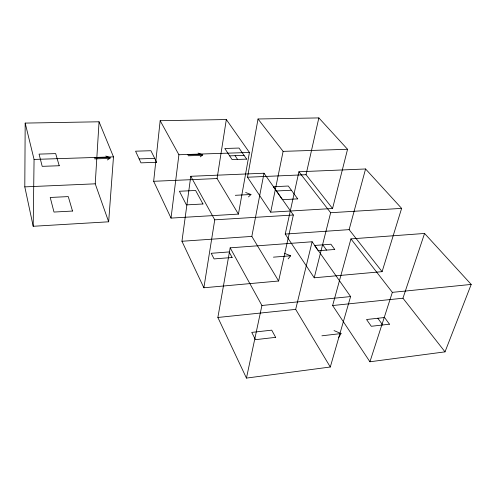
<?xml version="1.0" encoding="UTF-8"?>
<svg xmlns="http://www.w3.org/2000/svg" width="496" height="496" viewBox="0 0 496 496"><rect width="100%" height="100%" fill="white"/><g stroke="black" fill="none" stroke-linecap="round" stroke-linejoin="round"><path stroke-width="0.74" d="M24.8 186.874L25.184 123.089L99.051 121.787L113.485 156.86L108.661 221.799L33.195 226.281L24.8 186.874L95.232 183.824L108.661 221.799M33.195 226.281L34.069 159.433L25.184 123.089M95.232 183.824L99.051 121.787M153.667 181.294L160.165 120.708L226.325 119.542L249.432 152.458L238.427 214.098L171.021 218.097L153.667 181.294L217.074 178.548L238.427 214.098M171.021 218.097L178.907 154.746L160.165 120.708M181.945 241.267L190.774 176.291L264.008 173.228L293.341 215.01L278.628 281.009L203.868 287.773L181.945 241.267L251.832 236.4L278.628 281.009M217.074 178.548L226.325 119.542M203.868 287.773L214.749 219.827L190.774 176.291M217.868 317.471L230.169 247.833L312.127 241.769L350.591 296.565L330.293 367.009L246.45 378.088L217.868 317.471L295.672 309.38L330.293 367.009M247.516 177.227L258.025 118.984L318.854 117.912L347.553 149.284L332.556 208.506L270.698 212.176L247.516 177.227L306.032 174.697L332.556 208.506M251.832 236.4L264.008 173.228M270.698 212.176L283.111 151.367L258.025 118.984M246.45 378.088L261.919 305.486L230.169 247.833M285.225 234.075L298.914 171.765L365.577 168.975L401.624 208.376L382.1 271.653L314.222 277.791L285.225 234.075L349.128 229.629L382.1 271.653M306.032 174.697L318.854 117.912M295.672 309.38L312.127 241.769M314.222 277.791L330.652 212.722L298.914 171.765M349.128 229.629L365.577 168.975M332.624 305.536L350.926 238.898L424.564 233.449L471.2 284.419L445.024 351.856L369.929 361.776L332.624 305.536L402.95 298.226L445.024 351.856M369.929 361.776L392.348 292.355L350.926 238.898M402.95 298.226L424.564 233.449M338.57 337.677L341.043 333.56L334.037 330.596M288.145 258.887L290.656 255.787L284.623 253.388M248.477 196.912L250.964 194.506L245.669 192.522M200.248 156.848L202.827 154.833L198.016 153.078M107.347 159.972L110.565 157.858L105.778 156.023M321.916 335.804L341.043 333.56M261.919 305.486L350.591 296.565M392.348 292.355L471.2 284.419M273.432 257.157L290.656 255.787M214.749 219.827L293.341 215.01M330.652 212.722L401.624 208.376M276.353 190.985L291.388 190.235M235.302 195.306L250.964 194.506M94.649 158.881L109.765 158.385M188.22 155.794L202.188 155.335M139.134 158.9L154.715 158.379M229.642 155.862L244.057 155.378M34.069 159.433L113.485 156.86M178.907 154.746L249.432 152.458M283.111 151.367L347.553 149.284M94.283 157.889L109.368 157.399M187.68 154.851L201.624 154.392M377.84 318.252L382.689 324.973M322.778 244.844L326.554 250.108M235.067 155.682L237.578 159.445M275.64 337.342L255.471 339.673L251.739 332.394L271.721 330.156L275.64 337.342M389.459 324.192L371.299 326.287L366.55 319.517L384.561 317.502L389.459 324.192M232.134 257.498L214.08 258.912L211.203 253.295L229.102 251.937L232.134 257.498M334.75 249.463L318.296 250.753L314.582 245.464L330.919 244.23L334.75 249.463M72.509 211.048L53.983 212.052L50.226 197.464L68.274 196.596L72.509 211.048M202.982 203.992L186.397 204.891L179.409 191.258L195.616 190.476L202.982 203.992M297.712 198.871L282.466 199.696L273.37 186.738L288.3 186.025L297.712 198.871M59.235 165.738L42.21 166.34L39.06 154.113L55.682 153.611L59.235 165.738M156.662 162.297L140.963 162.855L135.563 151.187L150.914 150.722L156.662 162.297M246.63 159.123L232.116 159.638L224.806 148.484L239.029 148.056L246.63 159.123"/></g></svg>
